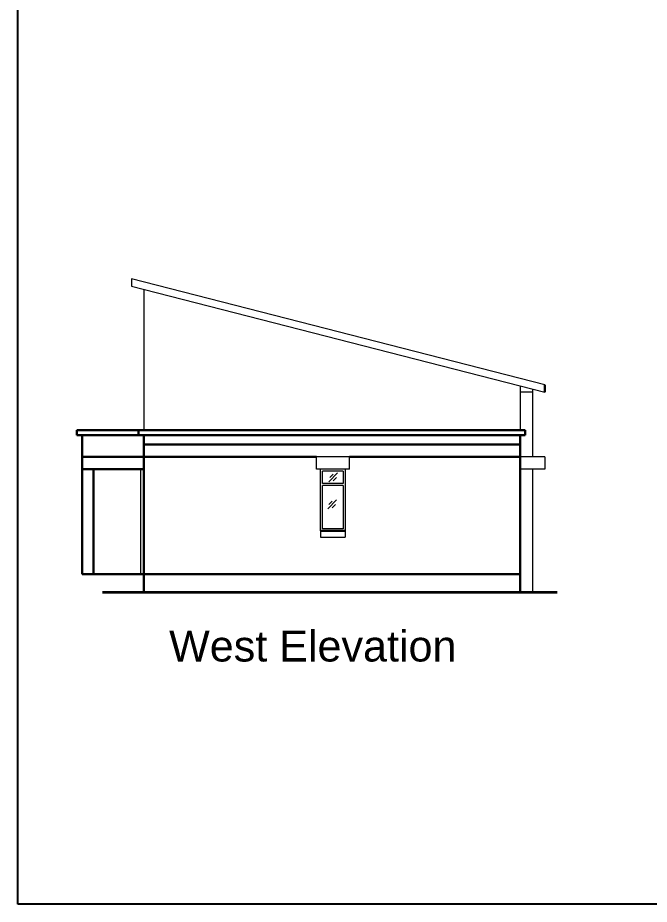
# Model space of a CAD drawing. Header units: inches. Extents: x -6800 to 96653, y -25814 to 17379.
# Drawn here: x 9822 to 10436, y -12926 to -12063 of the extents above; entities that cross this region are included whole.
import ezdxf

# ---------------------------------------------------------------- set-up
doc = ezdxf.new("R2010")
doc.units = ezdxf.units.IN
doc.header["$MEASUREMENT"] = 0
for name, color, linetype, lineweight in [('chajja elev', 4, 'Continuous', 20), ('Column', 101, 'Continuous', 30), ('ele back', 51, 'Continuous', 15), ('ele front', 30, 'Continuous', 30), ('Ground level', 210, 'Continuous', 35), ('Opening elevation', 130, 'Continuous', 9), ('text', 31, 'Continuous', 13), ('Wall', 90, 'Continuous', 30), ('Win ele', 211, 'Continuous', 15)]:
    doc.layers.add(name, color=color, linetype=linetype, lineweight=lineweight)
doc.styles.get("Standard").update_dxf_attribs({"font": 'arial.ttf'})

msp = doc.modelspace()

# ---------------------------------------------------------------- linework, layer by layer
for p, q in [((9822.28, -12925.58), (9822.28, -11240.78)), ((12198.28, -12925.58), (9822.28, -12925.58))]:
    msp.add_line(p, q)
at = {"layer": 'chajja elev', "transparency": 33554687}
for p, q in [((10144.82, -12490.45), (10112.82, -12490.45)), ((10112.82, -12502.45), (10112.82, -12490.45)), ((10144.82, -12502.45), (10144.82, -12490.45)), ((10334.82, -12490.45), (10310.82, -12490.45)), ((10334.82, -12490.45), (10334.82, -12502.45)), ((10144.82, -12502.45), (10112.82, -12502.45)), ((10334.82, -12502.45), (10310.82, -12502.45)), ((10140.82, -12562.45), (10116.82, -12562.45)), ((10116.82, -12562.45), (10116.82, -12568.45)), ((10140.82, -12562.45), (10140.82, -12568.45)), ((10116.82, -12568.45), (10140.82, -12568.45))]:
    msp.add_line(p, q, dxfattribs=at)
at = {"layer": 'Column', "transparency": 33554687}
for p, q in [((9884.82, -12604.45), (9884.82, -12469.45)), ((9895.82, -12604.45), (9895.82, -12502.45))]:
    msp.add_line(p, q, dxfattribs=at)
at = {"layer": 'ele back', "transparency": 33554641}
for p, q in [((10334.82, -12420.45), (9932.82, -12317.45)), ((9932.82, -12317.45), (9932.82, -12324.45)), ((9932.82, -12324.45), (10334.82, -12427.45)), ((9944.82, -12327.52), (9944.82, -12464.45)), ((10310.82, -12421.3), (10310.82, -12464.45)), ((10322.82, -12424.37), (10322.82, -12490.45)), ((10322.82, -12427.45), (10310.82, -12427.45)), ((10322.82, -12502.45), (10322.82, -12622.45))]:
    msp.add_line(p, q, dxfattribs=at)
at = {"layer": 'ele front', "transparency": 33554687}
for p, q in [((9879.82, -12464.45), (10315.82, -12464.45)), ((9879.82, -12469.45), (9879.82, -12464.45)), ((9939.82, -12464.45), (9939.82, -12469.45)), ((10315.82, -12464.45), (10315.82, -12469.45)), ((9879.82, -12469.45), (10315.82, -12469.45)), ((9944.82, -12469.45), (9944.82, -12622.45)), ((10310.82, -12469.45), (10310.82, -12622.45)), ((9944.82, -12478.45), (10310.82, -12478.45)), ((9884.82, -12490.45), (9944.82, -12490.45)), ((9944.82, -12490.45), (10112.82, -12490.45)), ((10144.82, -12490.45), (10310.82, -12490.45)), ((9884.82, -12502.45), (9944.82, -12502.45)), ((9884.82, -12604.45), (10310.82, -12604.45)), ((10310.82, -12604.45), (9944.82, -12604.45))]:
    msp.add_line(p, q, dxfattribs=at)
at = {"layer": 'Ground level', "transparency": 33554687}
msp.add_line((10346.9, -12622.45), (9904.68, -12622.45), dxfattribs=at)
at = {"layer": 'Opening elevation', "lineweight": 5, "transparency": 33554526}
for p, q in [((10124.73, -12514.8), (10133.4, -12506.13)), ((10125.8, -12510.47), (10129.07, -12507.2)), ((10129.07, -12513.74), (10132.33, -12510.47)), ((10123.76, -12540.99), (10132.44, -12532.32)), ((10124.83, -12536.66), (10128.1, -12533.39)), ((10128.1, -12539.92), (10131.37, -12536.66))]:
    msp.add_line(p, q, dxfattribs=at)
at = {"layer": 'Wall', "transparency": 33554687}
for p, q in [((10334.82, -12420.45), (10334.82, -12427.45)), ((10116.82, -12562.45), (10140.82, -12562.45))]:
    msp.add_line(p, q, dxfattribs=at)
at = {"layer": 'Win ele', "transparency": 33554526}
msp.add_line((9941.82, -12502.45), (9941.82, -12604.45), dxfattribs=at)
at = {"layer": 'Win ele'}
for p, q in [((10116.82, -12562.45), (10116.82, -12502.45)), ((10138.82, -12504.45), (10118.82, -12504.45)), ((10118.82, -12516.45), (10118.82, -12504.45)), ((10138.82, -12504.45), (10138.82, -12516.45)), ((10140.82, -12502.45), (10140.82, -12562.45)), ((10138.82, -12516.45), (10118.82, -12516.45)), ((10138.82, -12518.45), (10118.82, -12518.45)), ((10118.82, -12560.45), (10118.82, -12518.45)), ((10138.82, -12518.45), (10138.82, -12560.45)), ((10138.82, -12560.45), (10118.82, -12560.45))]:
    msp.add_line(p, q, dxfattribs=at)

# ---------------------------------------------------------------- texts
at = {"layer": 'text', "transparency": 33554687, "insert": (9969.49, -12659.47), "char_height": 30, "attachment_point": 1}
msp.add_mtext_dynamic_manual_height_columns('West Elevation', width=1010.0813, gutter_width=5.07, heights=[0], dxfattribs=at)

doc.saveas('drawing.dxf')
